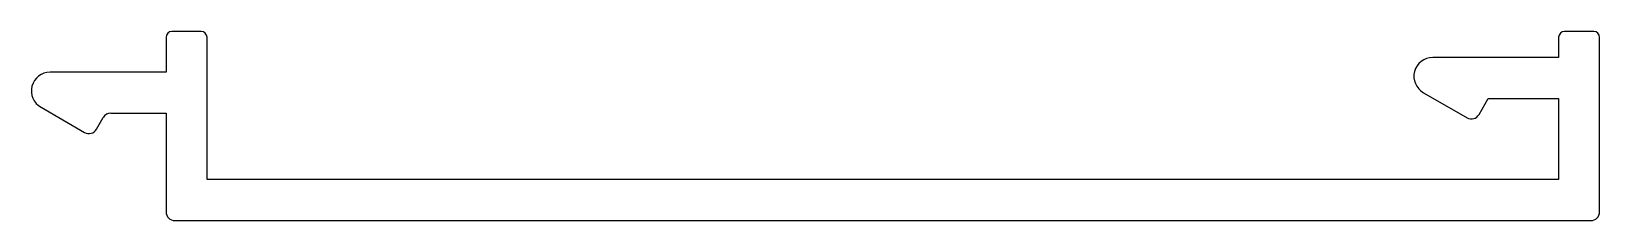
# Model space of a CAD drawing. Extents: x 1977.2 to 2030.8, y 1789.3 to 1795.7.
import ezdxf

# ---------------------------------------------------------------- set-up
doc = ezdxf.new("R2010")
doc.units = 0
doc.layers.get('0').update_dxf_attribs({"linetype": 'CONTINUOUS'})

msp = doc.modelspace()

# ---------------------------------------------------------------- linework, layer by layer
for p, q in [((1981.824, 1795.503), (1981.824, 1794.317)), ((1983.024, 1795.703), (1982.024, 1795.703)), ((1983.224, 1790.653), (1983.224, 1795.503)), ((2029.424, 1795.503), (2029.424, 1794.817)), ((2030.624, 1795.703), (2029.624, 1795.703)), ((2030.824, 1789.553), (2030.824, 1795.503)), ((2029.424, 1794.817), (2025.118, 1794.817)), ((1981.824, 1794.317), (1977.862, 1794.317)), ((2024.805, 1793.615), (2026.293, 1792.759)), ((1977.55, 1793.115), (1979.037, 1792.259)), ((2026.702, 1792.869), (2027.018, 1793.417)), ((2027.018, 1793.417), (2029.424, 1793.417)), ((2029.424, 1793.417), (2029.424, 1790.653)), ((1979.447, 1792.369), (1979.676, 1792.766)), ((1979.936, 1792.917), (1981.824, 1792.917)), ((1981.824, 1792.917), (1981.824, 1792.053)), ((1981.824, 1792.053), (1981.824, 1789.553)), ((2029.424, 1790.653), (1983.224, 1790.653)), ((1982.124, 1789.253), (2030.524, 1789.253))]:
    msp.add_line(p, q)
for centre, radius, start, end in [((1982.024, 1795.503), 0.2, 90, 180), ((1983.024, 1795.503), 0.2, 0, 90), ((2029.624, 1795.503), 0.2, 90, 180), ((2030.624, 1795.503), 0.2, 0, 90), ((2025.118, 1794.175), 0.641, 90, 240.8674), ((1977.862, 1793.675), 0.641, 90, 240.8674), ((1979.936, 1792.617), 0.3, 90, 150.068), ((2026.442, 1793.019), 0.3, 240.0715, 330.068), ((1979.187, 1792.519), 0.3, 240.0715, 330.068), ((1982.124, 1789.553), 0.3, 180, 270), ((2030.524, 1789.553), 0.3, 270, 360)]:
    msp.add_arc(centre, radius, start, end)

doc.saveas('drawing.dxf')
